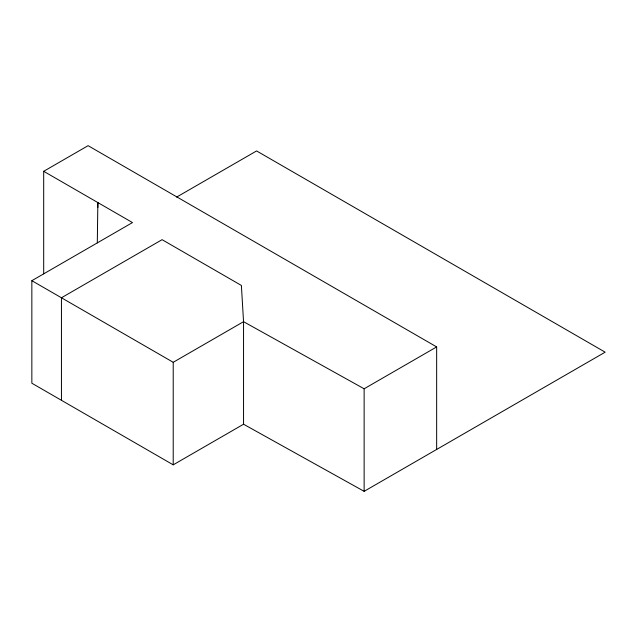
<?xml version="1.0" encoding="UTF-8"?>
<svg xmlns="http://www.w3.org/2000/svg" width="637" height="637" viewBox="0 0 637 637"><rect width="100%" height="100%" fill="white"/><g stroke="black" fill="none" stroke-linecap="round" stroke-linejoin="round"><path stroke-width="0.96" d="M97.31 242.888L97.851 202.574L97.851 207.511M43.69 273.846L43.69 171.305L88.089 145.674L436.656 346.918L436.656 449.459M176.632 197.096L256.584 150.937L605.15 352.173L364.133 491.326L243.549 424.226L173.216 464.835L31.85 383.219L31.85 280.686L132.488 222.576L43.69 171.305M31.85 280.686L173.216 362.294L243.549 321.685L364.133 388.785L436.656 346.918M364.133 388.785L364.133 491.326M243.549 424.226L243.549 321.685L241.383 285.448L162.093 239.671L61.447 297.774L61.447 400.315M173.216 362.294L173.216 464.835"/></g></svg>
